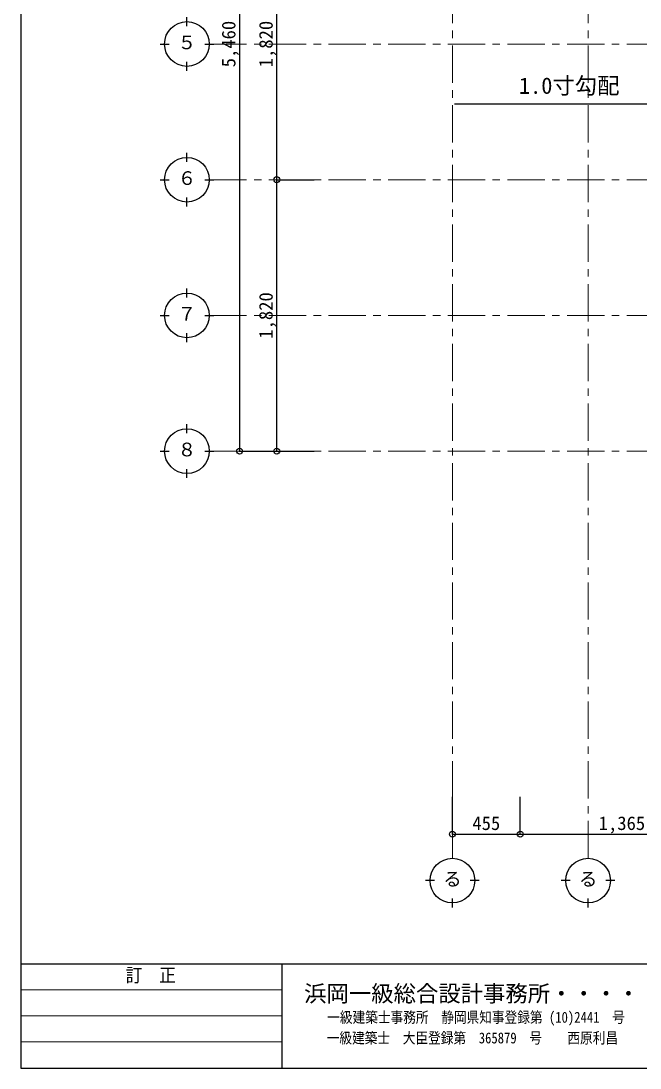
# Model space of a CAD drawing. Units: millimetres at full size, sheet at 1:50. Extents: x -21826 to 54909, y -26252 to 22610.
# Drawn here: x 13302 to 17455, y 8810 to 15832 of the extents above; entities that cross this region are included whole.
import ezdxf
from ezdxf.enums import TextEntityAlignment as Align

# ---------------------------------------------------------------- set-up
doc = ezdxf.new("R2010")
doc.units = ezdxf.units.MM
doc.header["$LTSCALE"] = 50
doc.header["$PDMODE"] = 32
doc.header["$PDSIZE"] = 40
doc.linetypes.add('CHAIN1', pattern=[8, 5, -1, 1, -1])
for name, color, linetype, lineweight in [('3-1_通り芯・通り番号', 7, 'Continuous', 25), ('3-A_文字', 7, 'Continuous', 25), ('3-F_寸法・方位', 7, 'Continuous', 25), ('F-F_図面枠（共通）', 7, 'Continuous', 25)]:
    doc.layers.add(name, color=color, linetype=linetype, lineweight=lineweight)
doc.styles.add('ＭＳ ゴシック', font='')
doc.styles.get('ＭＳ ゴシック').set_extended_font_data('MS Gothic')

msp = doc.modelspace()

# ---------------------------------------------------------------- linework, layer by layer
at = {"layer": '3-1_通り芯・通り番号', "color": 1, "linetype": 'CHAIN1', "lineweight": 18}
for p, q in [((16196.21, 10217.22), (16196.21, 22010.74)), ((17106.21, 10217.22), (17106.21, 22010.74)), ((14565.29, 15677.22), (28820.91, 15677.22)), ((14565.29, 14767.22), (28820.91, 14767.22)), ((14565.29, 13857.22), (28820.91, 13857.22)), ((14565.29, 12947.22), (28820.91, 12947.22))]:
    msp.add_line(p, q, dxfattribs=at)
at = {"layer": '3-1_通り芯・通り番号'}
for p, q in [((14415.29, 15797.22), (14415.29, 15857.22)), ((14235.29, 15677.22), (14295.29, 15677.22)), ((14535.29, 15677.22), (14595.29, 15677.22)), ((14415.29, 15497.22), (14415.29, 15557.22)), ((14415.29, 14887.22), (14415.29, 14947.22)), ((14235.29, 14767.22), (14295.29, 14767.22)), ((14535.29, 14767.22), (14595.29, 14767.22)), ((14415.29, 14587.22), (14415.29, 14647.22)), ((14415.29, 13977.22), (14415.29, 14037.22)), ((14235.29, 13857.22), (14295.29, 13857.22)), ((14535.29, 13857.22), (14595.29, 13857.22)), ((14415.29, 13677.22), (14415.29, 13737.22)), ((14415.29, 13067.22), (14415.29, 13127.22)), ((14235.29, 12947.22), (14295.29, 12947.22)), ((14535.29, 12947.22), (14595.29, 12947.22)), ((14415.29, 12767.22), (14415.29, 12827.22)), ((16076.21, 10067.22), (16016.21, 10067.22)), ((16376.21, 10067.22), (16316.21, 10067.22)), ((16986.21, 10067.22), (16926.21, 10067.22)), ((17286.21, 10067.22), (17226.21, 10067.22)), ((16196.21, 9887.22), (16196.21, 9947.22)), ((17106.21, 9887.22), (17106.21, 9947.22))]:
    msp.add_line(p, q, dxfattribs=at)
for centre in [(14415.29, 15677.22), (14415.29, 14767.22), (14415.29, 13857.22), (14415.29, 12947.22), (16196.21, 10067.22), (17106.21, 10067.22)]:
    msp.add_circle(centre, 150, dxfattribs=at)
at = {"layer": '3-F_寸法・方位'}
for p, q in [((14768.14, 18407.22), (14768.14, 12947.22)), ((15018.14, 14767.22), (15018.14, 16587.22)), ((16210.86, 15276.39), (17971.55, 15276.39)), ((15018.14, 12947.22), (15018.14, 14767.22)), ((15018.14, 14767.22), (15268.14, 14767.22)), ((14768.14, 12947.22), (15018.14, 12947.22)), ((15018.14, 12947.22), (15268.14, 12947.22)), ((15018.14, 12947.22), (15268.14, 12947.22)), ((16196.21, 10379.03), (16196.21, 10629.03)), ((16651.21, 10379.03), (16651.21, 10629.03)), ((16196.21, 10379.03), (16651.21, 10379.03)), ((16651.21, 10379.03), (18016.21, 10379.03))]:
    msp.add_line(p, q, dxfattribs=at)
for p in [(15018.14, 14767.22), (14768.14, 12947.22), (15018.14, 12947.22), (16196.21, 10379.03), (16651.21, 10379.03)]:
    msp.add_point(p, dxfattribs=at)
at = {"layer": 'F-F_図面枠（共通）'}
for p, q in [((13301.73, 22610.29), (13301.73, 8810.29)), ((13301.73, 9510.29), (33101.73, 9510.29)), ((15051.73, 9510.29), (15051.73, 8810.29)), ((13301.73, 8810.29), (33101.73, 8810.29))]:
    msp.add_line(p, q, dxfattribs=at)
at = {"layer": 'F-F_図面枠（共通）', "color": 4, "lineweight": 9}
for p, q in [((13301.73, 9335.29), (15051.73, 9335.29)), ((13301.73, 9160.29), (15051.73, 9160.29)), ((13301.73, 8985.29), (15051.73, 8985.29))]:
    msp.add_line(p, q, dxfattribs=at)

# ---------------------------------------------------------------- texts
at = {"layer": '3-A_文字', "style": 'ＭＳ ゴシック'}
for s, height, p in [('５', 91.64, (14352.79, 15614.72)), ('1.0寸勾配', 110, (16642.53, 15309.99)), ('６', 91.64, (14352.79, 14704.72)), ('７', 91.64, (14352.79, 13794.72)), ('８', 91.64, (14352.79, 12884.72)), ('る', 91.64, (16133.71, 10004.72)), ('る', 91.64, (17043.71, 10004.72))]:
    msp.add_text(s, height=height, dxfattribs=at).set_placement(p, align=Align.BOTTOM_LEFT)
at = {"layer": '3-F_寸法・方位', "style": 'ＭＳ ゴシック'}
for s, p in [('5,460', (14768.14, 15520.97)), ('1,820', (15018.14, 15520.97)), ('1,820', (15018.14, 13700.97))]:
    msp.add_text(s, height=91.64, rotation=90, dxfattribs=at).set_placement(p, align=Align.BOTTOM_LEFT)
for s, p in [('455', (16329.96, 10379.03)), ('1,365', (17177.46, 10379.03))]:
    msp.add_text(s, height=91.64, dxfattribs=at).set_placement(p, align=Align.BOTTOM_LEFT)
at = {"layer": 'F-F_図面枠（共通）', "style": 'ＭＳ ゴシック'}
for s, height, width, p in [('訂\u3000正', 91.64, 0.9, (14004.23, 9360.29)), ('一級建築士事務所\u3000静岡県知事登録第 (10)2441\u3000号', 73.31, 0.85, (15356.38, 9092.25)), ('一級建築士\u3000大臣登録第\u3000365879\u3000号\u3000\u3000西原利昌', 73.31, 0.85, (15353, 8953.66))]:
    msp.add_text(s, height=height, dxfattribs=dict(at, width=width)).set_placement(p, align=Align.BOTTOM_LEFT)
msp.add_text('浜岡一級総合設計事務所・・・・', height=110, dxfattribs=at).set_placement((15201.36, 9222), align=Align.BOTTOM_LEFT)

doc.saveas('drawing.dxf')
